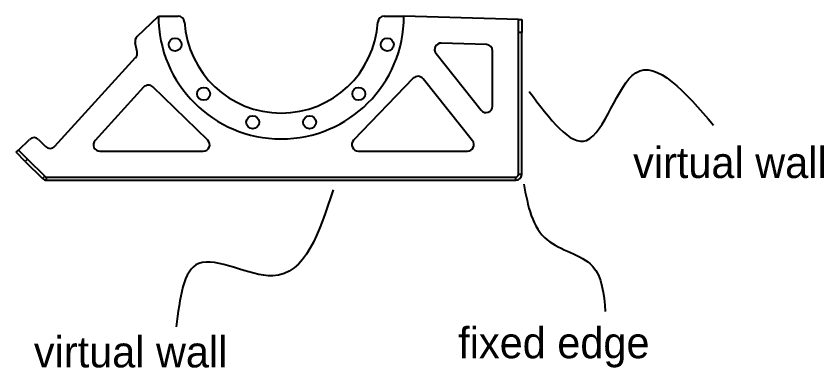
# Model space of a CAD drawing. Header units: inches. Extents: x 0.9 to 37.1, y -8.4 to 11.7.
# Drawn here: x 11.866 to 12.517, y -1.478 to -1.195 of the extents above; entities that cross this region are included whole.
import ezdxf

# ---------------------------------------------------------------- set-up
doc = ezdxf.new("R2010")
doc.units = ezdxf.units.IN
doc.header["$MEASUREMENT"] = 0

msp = doc.modelspace()

# ---------------------------------------------------------------- linework, layer by layer
at = {"color": 7, "linetype": 'Continuous', "lineweight": 25}
for p, q in [((11.96332, -1.21134), (11.98061, -1.19483)), ((11.98061, -1.19483), (11.9964, -1.19483)), ((12.16274, -1.19483), (12.17853, -1.19483)), ((12.27091, -1.19755), (12.17853, -1.19483)), ((12.27091, -1.19755), (12.27352, -1.19755)), ((12.27091, -1.20797), (12.27091, -1.19755)), ((12.27352, -1.19755), (12.27352, -1.20797)), ((12.27352, -1.20797), (12.27091, -1.20797)), ((12.27091, -1.32236), (12.27091, -1.20797)), ((12.27352, -1.32236), (12.27352, -1.20797)), ((11.96342, -1.22368), (11.96182, -1.2162)), ((12.24503, -1.21763), (12.20866, -1.21656)), ((12.25008, -1.26737), (12.25008, -1.22284)), ((11.897, -1.29969), (11.96218, -1.22828)), ((12.20444, -1.22501), (12.2408, -1.27062)), ((12.18613, -1.24492), (12.13801, -1.29489)), ((12.2338, -1.29526), (12.19396, -1.24529)), ((11.96866, -1.25208), (11.92949, -1.29499)), ((12.02039, -1.29476), (11.97613, -1.25185)), ((11.86767, -1.30271), (11.8766, -1.29418)), ((11.88388, -1.29426), (11.88947, -1.29986)), ((11.86583, -1.30455), (11.86767, -1.30271)), ((11.86767, -1.30271), (11.87503, -1.31007)), ((11.87319, -1.31192), (11.86583, -1.30455)), ((11.93334, -1.30371), (12.01677, -1.30371)), ((12.14176, -1.30371), (12.22972, -1.30371)), ((11.87503, -1.31007), (11.87319, -1.31192)), ((11.87319, -1.31192), (11.88702, -1.32575)), ((11.87503, -1.31007), (11.88886, -1.3239)), ((11.88702, -1.32575), (11.88886, -1.3239)), ((11.89041, -1.32715), (11.89041, -1.32454)), ((11.89041, -1.32454), (12.26873, -1.32454)), ((11.89041, -1.32715), (12.26873, -1.32715)), ((12.26873, -1.32715), (12.26873, -1.32454)), ((12.27352, -1.32236), (12.27091, -1.32236))]:
    msp.add_line(p, q, dxfattribs=at)
for centre in [(11.99404, -1.21774), (12.16509, -1.21774), (12.01696, -1.25744), (12.14218, -1.25744), (12.05665, -1.28035), (12.10248, -1.28035)]:
    msp.add_circle(centre, 0.00521, dxfattribs=at)
for centre, radius, start, end in [((12.07957, -1.19483), 0.09896, 180, 0), ((11.9964, -1.20004), 0.00521, 3.58332, 90), ((12.16274, -1.20004), 0.00521, 90, 176.41668), ((12.07957, -1.19483), 0.07813, 183.58332, 356.41668), ((11.96692, -1.21511), 0.00521, 133.68669, 192.06304), ((12.20851, -1.22176), 0.00521, 88.31287, 218.56514), ((12.24487, -1.22284), 0.00521, 0, 88.31287), ((11.95833, -1.22477), 0.00521, 317.61144, 12.06304), ((12.18988, -1.24853), 0.00521, 38.56514, 136.07828), ((11.97251, -1.25559), 0.00521, 45.88491, 137.61144), ((12.24487, -1.26737), 0.00521, 218.56514, 0), ((11.88019, -1.29795), 0.00521, 45, 133.68669), ((11.93334, -1.2985), 0.00521, 137.61144, 270), ((12.01677, -1.2985), 0.00521, 270, 45.88491), ((12.14176, -1.2985), 0.00521, 136.07828, 270), ((12.22972, -1.2985), 0.00521, 270, 38.56514), ((11.89315, -1.29617), 0.00521, 225, 317.61144), ((11.89041, -1.32236), 0.00479, 225, 270), ((11.89041, -1.32236), 0.00219, 225, 270), ((12.26873, -1.32236), 0.00219, 270, 0), ((12.26873, -1.32236), 0.00479, 270, 0)]:
    msp.add_arc(centre, radius, start, end, dxfattribs=at)
for points in [[(12.27955, -1.25546), (12.32591, -1.29492), (12.36547, -1.24058), (12.42834, -1.28267)], [(12.12138, -1.33473), (12.07273, -1.40419), (12.01311, -1.3942), (11.99499, -1.44532)], [(12.27517, -1.33019), (12.29409, -1.37519), (12.33054, -1.39625), (12.34093, -1.43291)]]:
    msp.add_spline(points, degree=3)

# ---------------------------------------------------------------- texts
at = {"char_height": 0.025, "attachment_point": 1}
for s, insert in [('virtual wall', (12.36341, -1.30031)), ('fixed edge', (12.22235, -1.44557)), ('virtual wall', (11.88013, -1.45293))]:
    msp.add_mtext_dynamic_manual_height_columns(s, width=0.2403861, gutter_width=0.68898, heights=[0], dxfattribs=dict(at, insert=insert))

doc.saveas('drawing.dxf')
